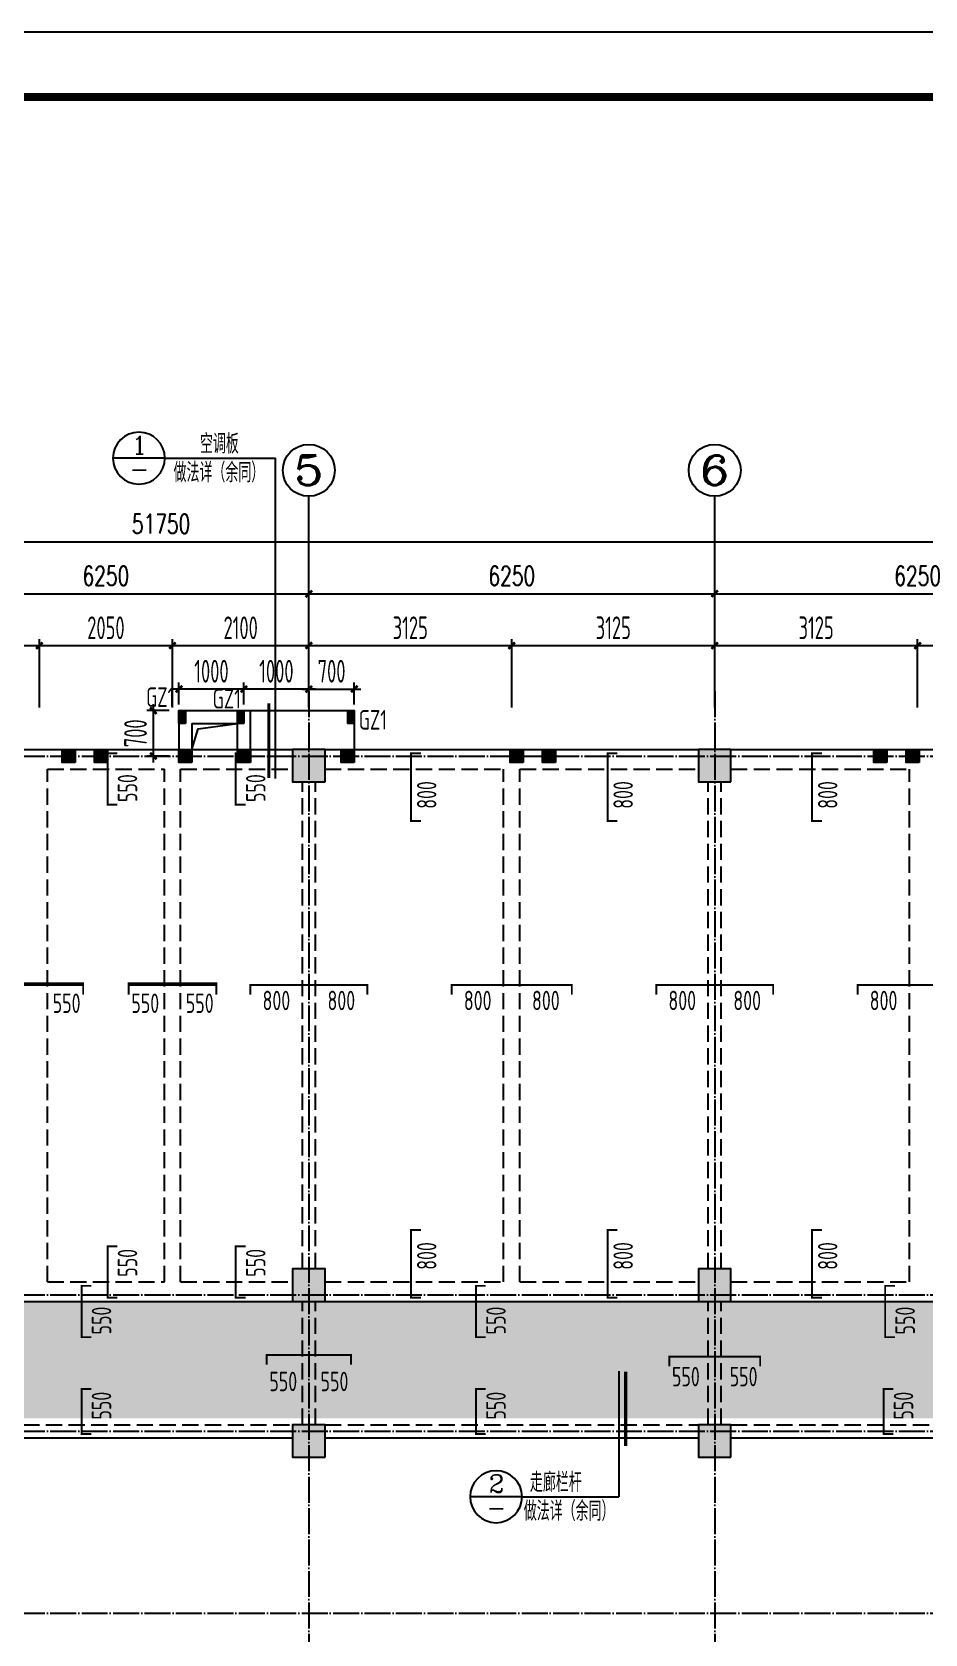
# Model space of a CAD drawing. Extents: x 139600 to 234074, y -135459 to 284050.
# Drawn here: x 173988 to 187738, y 118379 to 143050 of the extents above; entities that cross this region are included whole.
import ezdxf
from ezdxf.enums import TextEntityAlignment as Align

# ---------------------------------------------------------------- set-up
doc = ezdxf.new("R2010")
doc.units = 0
doc.header["$LTSCALE"] = 100
for name, pattern in [('DASHED', [0.75, 0.5, -0.25]), ('DOTE', [2.42, 2, -0.2, 0.02, -0.2]), ('HIDDEN', [7, 5, -2])]:
    doc.linetypes.add(name, pattern=pattern)
doc.layers.get('0').update_dxf_attribs({"linetype": 'CONTINUOUS'})
doc.layers.get('Defpoints').update_dxf_attribs({"linetype": 'CONTINUOUS'})
for name, color, linetype in [('AXIS', 3, 'CONTINUOUS'), ('AXIS_TEXT', 7, 'CONTINUOUS'), ('BEAM', 4, 'DASHED'), ('BEAM_CON', 4, 'CONTINUOUS'), ('B挑板&檐线', 6, 'CONTINUOUS'), ('B板筋标注', 7, 'CONTINUOUS'), ('B板细部尺寸标注', 9, 'CONTINUOUS'), ('COLU', 7, 'CONTINUOUS'), ('DOTE', 8, 'DOTE'), ('D大样&索引', 7, 'CONTINUOUS'), ('D洞口边线', 6, 'CONTINUOUS'), ('FSK_FREIN', 2, 'CONTINUOUS'), ('FSK_FTEXT', 4, 'CONTINUOUS'), ('GZ', 2, 'CONTINUOUS'), ('图框', 7, 'CONTINUOUS')]:
    doc.layers.add(name, color=color, linetype=linetype)
doc.styles.add('_TCH_AXIS', font='COMPLEX', dxfattribs={"bigfont": 'GBCBIG'})
doc.styles.add('_TCH_DIM', font='tssdeng.shx', dxfattribs={"width": 0.7, "bigfont": '1.shx'})
doc.styles.add('_TCH_DIM_T3', font='simplex_.ttf', dxfattribs={"width": 0.705882, "bigfont": 'GBCBIG'})
doc.styles.add('BW_Rein', font='Tssdeng.shx', dxfattribs={"width": 0.7, "bigfont": 'hztxt.shx'})
doc.styles.add('COMP', font='COMPLEX', dxfattribs={"bigfont": 'hztxt'})
doc.styles.add('COMPLEX', font='COMPLEX')
doc.styles.add('TSSD_Dimension', font='tssdeng.shx', dxfattribs={"width": 0.62, "bigfont": '1.shx'})
doc.styles.add('TSSD_Rein', font='Tssdeng.shx', dxfattribs={"width": 0.7, "bigfont": '1.shx'})
doc.dimstyles.new('_TCH_ARCH&&100', dxfattribs={"dimtxt": 297.5, "dimasz": 100, "dimexe": 250, "dimexo": 300, "dimgap": 126.25, "dimtad": 1, "dimdec": 0, "dimzin": 0, "dimdsep": 46, "dimtxsty": '_TCH_DIM_T3', "dimblk": 'ARCHTICK', "dimcen": 0.09, "dimclrt": 7, "dimazin": 2, "dimtfac": 1, "dimtdec": 0, "dimtix": 1, "dimtmove": 2, "dimatfit": 3, "dimfxl": 1, "dimtolj": 1, "dimtzin": 0, "dimarcsym": 0})
doc.dimstyles.new('TSSD_100_100', dxfattribs={"dimtxt": 350, "dimasz": 100, "dimexe": 100, "dimexo": 250, "dimgap": 100, "dimtad": 1, "dimdec": 0, "dimzin": 0, "dimdsep": 46, "dimtxsty": 'TSSD_Dimension', "dimblk": 'ARCHTICK', "dimblk1": 'ARCHTICK', "dimblk2": 'ARCHTICK', "dimcen": 0, "dimdle": 100, "dimclrt": 7, "dimadec": 0, "dimazin": 0, "dimtfac": 1, "dimtdec": 0, "dimtix": 1, "dimtmove": 2, "dimatfit": 3, "dimfxl": 1, "dimtolj": 1, "dimtzin": 0, "dimarcsym": 0})
doc.dimstyles.new('TSSD_100_100$0', dxfattribs={"dimtxt": 350, "dimasz": 150, "dimexe": 100, "dimexo": 50, "dimgap": 100, "dimtad": 1, "dimdec": 0, "dimzin": 0, "dimdsep": 46, "dimtxsty": 'TSSD_Rein', "dimblk": 'OBLIQUE', "dimcen": 0, "dimdle": 100, "dimclrt": 7, "dimadec": 0, "dimazin": 0, "dimtfac": 1, "dimtdec": 0, "dimtix": 1, "dimtmove": 2, "dimatfit": 3, "dimfxl": 250, "dimtolj": 1, "dimtzin": 0, "dimarcsym": 0})

# ---------------------------------------------------------------- blocks, each defined once
blk = doc.blocks.new('_AXISO')
blk.add_circle((0, 0), 0.5)
at = {"layer": 'AXIS_TEXT', "style": 'COMPLEX', "width": 1.041667}
blk.add_attdef('A', text='', height=0.56, dxfattribs=at).set_placement((-0.25, -0.28), (0.25, -0.28), align=Align.FIT)
blk = doc.blocks.new('_ArchTick')
at = {"color": 0, "linetype": 'ByBlock', "const_width": 0.4}
blk.add_lwpolyline([(-0.5, -0.5), (0.5, 0.5)], dxfattribs=at)
blk = doc.blocks.new('*D275')
at = {"layer": 'AXIS', "color": 0, "lineweight": -2}
for p, q in [((172000, 133200), (172000, 134650)), ((178250, 133200), (178250, 134650)), ((172000, 134400), (178250, 134400))]:
    blk.add_line(p, q, dxfattribs=at)
at = {"layer": 'Defpoints', "color": 0}
for p in [(178250, 134400), (172000, 132900), (178250, 132900)]:
    blk.add_point(p, dxfattribs=at)
at = {"layer": 'AXIS', "color": 0, "lineweight": -2, "xscale": 100, "yscale": 100, "zscale": 100, "rotation": 180}
blk.add_blockref('_ArchTick', (172000, 134400), dxfattribs=at)
at = {"layer": 'AXIS', "color": 0, "lineweight": -2, "xscale": 100, "yscale": 100, "zscale": 100}
blk.add_blockref('_ArchTick', (178250, 134400), dxfattribs=at)
at = {"layer": 'AXIS', "color": 7, "insert": (175125, 134675), "char_height": 297.5, "attachment_point": 5, "style": '_TCH_DIM_T3'}
blk.add_mtext('\\A1;6250', dxfattribs=at)
blk = doc.blocks.new('*D276')
at = {"layer": 'AXIS', "color": 0, "lineweight": -2}
for p, q in [((178250, 133200), (178250, 134650)), ((184500, 133200), (184500, 134650)), ((178250, 134400), (184500, 134400))]:
    blk.add_line(p, q, dxfattribs=at)
at = {"layer": 'Defpoints', "color": 0}
for p in [(184500, 134400), (178250, 132900), (184500, 132900)]:
    blk.add_point(p, dxfattribs=at)
at = {"layer": 'AXIS', "color": 0, "lineweight": -2, "xscale": 100, "yscale": 100, "zscale": 100, "rotation": 180}
blk.add_blockref('_ArchTick', (178250, 134400), dxfattribs=at)
at = {"layer": 'AXIS', "color": 0, "lineweight": -2, "xscale": 100, "yscale": 100, "zscale": 100}
blk.add_blockref('_ArchTick', (184500, 134400), dxfattribs=at)
at = {"layer": 'AXIS', "color": 7, "insert": (181375, 134675), "char_height": 297.5, "attachment_point": 5, "style": '_TCH_DIM_T3'}
blk.add_mtext('\\A1;6250', dxfattribs=at)
blk = doc.blocks.new('*D277')
at = {"layer": 'AXIS', "color": 0, "lineweight": -2}
for p, q in [((184500, 133200), (184500, 134650)), ((190750, 133200), (190750, 134650)), ((184500, 134400), (190750, 134400))]:
    blk.add_line(p, q, dxfattribs=at)
at = {"layer": 'Defpoints', "color": 0}
for p in [(190750, 134400), (184500, 132900), (190750, 132900)]:
    blk.add_point(p, dxfattribs=at)
at = {"layer": 'AXIS', "color": 0, "lineweight": -2, "xscale": 100, "yscale": 100, "zscale": 100, "rotation": 180}
blk.add_blockref('_ArchTick', (184500, 134400), dxfattribs=at)
at = {"layer": 'AXIS', "color": 0, "lineweight": -2, "xscale": 100, "yscale": 100, "zscale": 100}
blk.add_blockref('_ArchTick', (190750, 134400), dxfattribs=at)
at = {"layer": 'AXIS', "color": 7, "insert": (187625, 134675), "char_height": 297.5, "attachment_point": 5, "style": '_TCH_DIM_T3'}
blk.add_mtext('\\A1;6250', dxfattribs=at)
blk = doc.blocks.new('*D285')
at = {"layer": 'AXIS', "color": 0, "lineweight": -2}
for p, q in [((150100, 133200), (150100, 135450)), ((201850, 133200), (201850, 135450)), ((150100, 135200), (201850, 135200))]:
    blk.add_line(p, q, dxfattribs=at)
at = {"layer": 'Defpoints', "color": 0}
for p in [(201850, 135200), (150100, 132900), (201850, 132900)]:
    blk.add_point(p, dxfattribs=at)
at = {"layer": 'AXIS', "color": 0, "lineweight": -2, "xscale": 100, "yscale": 100, "zscale": 100, "rotation": 180}
blk.add_blockref('_ArchTick', (150100, 135200), dxfattribs=at)
at = {"layer": 'AXIS', "color": 0, "lineweight": -2, "xscale": 100, "yscale": 100, "zscale": 100}
blk.add_blockref('_ArchTick', (201850, 135200), dxfattribs=at)
at = {"layer": 'AXIS', "color": 7, "insert": (175975, 135475), "char_height": 297.5, "attachment_point": 5, "style": '_TCH_DIM_T3'}
blk.add_mtext('\\A1;51750', dxfattribs=at)
blk = doc.blocks.new('*D262')
at = {"layer": 'B板细部尺寸标注', "color": 0, "lineweight": -2}
for p, q in [((181275, 133600), (184600, 133600)), ((181375, 132645), (181375, 133700)), ((184500, 132645), (184500, 133700))]:
    blk.add_line(p, q, dxfattribs=at)
at = {"layer": 'Defpoints', "color": 0}
for p in [(184500, 133600), (181375, 132395), (184500, 132395)]:
    blk.add_point(p, dxfattribs=at)
at = {"layer": 'B板细部尺寸标注', "color": 0, "lineweight": -2, "xscale": 100, "yscale": 100, "zscale": 100, "rotation": 180}
blk.add_blockref('_ArchTick', (181375, 133600), dxfattribs=at)
at = {"layer": 'B板细部尺寸标注', "color": 0, "lineweight": -2, "xscale": 100, "yscale": 100, "zscale": 100}
blk.add_blockref('_ArchTick', (184500, 133600), dxfattribs=at)
at = {"layer": 'B板细部尺寸标注', "color": 7, "insert": (182938, 133875), "char_height": 350, "attachment_point": 5, "style": 'TSSD_Dimension'}
blk.add_mtext('\\A1;3125', dxfattribs=at)
blk = doc.blocks.new('*D263')
at = {"layer": 'B板细部尺寸标注', "color": 0, "lineweight": -2}
for p, q in [((178150, 133600), (181475, 133600)), ((178250, 132645), (178250, 133700)), ((181375, 132645), (181375, 133700))]:
    blk.add_line(p, q, dxfattribs=at)
at = {"layer": 'Defpoints', "color": 0}
for p in [(181375, 133600), (178250, 132395), (181375, 132395)]:
    blk.add_point(p, dxfattribs=at)
at = {"layer": 'B板细部尺寸标注', "color": 0, "lineweight": -2, "xscale": 100, "yscale": 100, "zscale": 100, "rotation": 180}
blk.add_blockref('_ArchTick', (178250, 133600), dxfattribs=at)
at = {"layer": 'B板细部尺寸标注', "color": 0, "lineweight": -2, "xscale": 100, "yscale": 100, "zscale": 100}
blk.add_blockref('_ArchTick', (181375, 133600), dxfattribs=at)
at = {"layer": 'B板细部尺寸标注', "color": 7, "insert": (179812, 133875), "char_height": 350, "attachment_point": 5, "style": 'TSSD_Dimension'}
blk.add_mtext('\\A1;3125', dxfattribs=at)
blk = doc.blocks.new('*D264')
at = {"layer": 'B板细部尺寸标注', "color": 0, "lineweight": -2}
for p, q in [((187525, 133600), (190850, 133600)), ((187625, 132645), (187625, 133700)), ((190750, 132645), (190750, 133700))]:
    blk.add_line(p, q, dxfattribs=at)
at = {"layer": 'Defpoints', "color": 0}
for p in [(190750, 133600), (187625, 132395), (190750, 132395)]:
    blk.add_point(p, dxfattribs=at)
at = {"layer": 'B板细部尺寸标注', "color": 0, "lineweight": -2, "xscale": 100, "yscale": 100, "zscale": 100, "rotation": 180}
blk.add_blockref('_ArchTick', (187625, 133600), dxfattribs=at)
at = {"layer": 'B板细部尺寸标注', "color": 0, "lineweight": -2, "xscale": 100, "yscale": 100, "zscale": 100}
blk.add_blockref('_ArchTick', (190750, 133600), dxfattribs=at)
at = {"layer": 'B板细部尺寸标注', "color": 7, "insert": (189188, 133875), "char_height": 350, "attachment_point": 5, "style": 'TSSD_Dimension'}
blk.add_mtext('\\A1;3125', dxfattribs=at)
blk = doc.blocks.new('*D265')
at = {"layer": 'B板细部尺寸标注', "color": 0, "lineweight": -2}
for p, q in [((184400, 133600), (187725, 133600)), ((184500, 132645), (184500, 133700)), ((187625, 132645), (187625, 133700))]:
    blk.add_line(p, q, dxfattribs=at)
at = {"layer": 'Defpoints', "color": 0}
for p in [(187625, 133600), (184500, 132395), (187625, 132395)]:
    blk.add_point(p, dxfattribs=at)
at = {"layer": 'B板细部尺寸标注', "color": 0, "lineweight": -2, "xscale": 100, "yscale": 100, "zscale": 100, "rotation": 180}
blk.add_blockref('_ArchTick', (184500, 133600), dxfattribs=at)
at = {"layer": 'B板细部尺寸标注', "color": 0, "lineweight": -2, "xscale": 100, "yscale": 100, "zscale": 100}
blk.add_blockref('_ArchTick', (187625, 133600), dxfattribs=at)
at = {"layer": 'B板细部尺寸标注', "color": 7, "insert": (186062, 133875), "char_height": 350, "attachment_point": 5, "style": 'TSSD_Dimension'}
blk.add_mtext('\\A1;3125', dxfattribs=at)
blk = doc.blocks.new('*D306')
at = {"layer": 'B板细部尺寸标注', "color": 0, "lineweight": -2}
for p, q in [((174000, 133600), (176250, 133600)), ((174100, 132645), (174100, 133700)), ((176150, 132645), (176150, 133700))]:
    blk.add_line(p, q, dxfattribs=at)
at = {"layer": 'Defpoints', "color": 0}
for p in [(176150, 133600), (174100, 132395), (176150, 132395)]:
    blk.add_point(p, dxfattribs=at)
at = {"layer": 'B板细部尺寸标注', "color": 0, "lineweight": -2, "xscale": 100, "yscale": 100, "zscale": 100, "rotation": 180}
blk.add_blockref('_ArchTick', (174100, 133600), dxfattribs=at)
at = {"layer": 'B板细部尺寸标注', "color": 0, "lineweight": -2, "xscale": 100, "yscale": 100, "zscale": 100}
blk.add_blockref('_ArchTick', (176150, 133600), dxfattribs=at)
at = {"layer": 'B板细部尺寸标注', "color": 7, "insert": (175125, 133875), "char_height": 350, "attachment_point": 5, "style": 'TSSD_Dimension'}
blk.add_mtext('\\A1;2050', dxfattribs=at)
blk = doc.blocks.new('*D307')
at = {"layer": 'B板细部尺寸标注', "color": 0, "lineweight": -2}
for p, q in [((171900, 133600), (174200, 133600)), ((172000, 132645), (172000, 133700)), ((174100, 132645), (174100, 133700))]:
    blk.add_line(p, q, dxfattribs=at)
at = {"layer": 'Defpoints', "color": 0}
for p in [(174100, 133600), (172000, 132395), (174100, 132395)]:
    blk.add_point(p, dxfattribs=at)
at = {"layer": 'B板细部尺寸标注', "color": 0, "lineweight": -2, "xscale": 100, "yscale": 100, "zscale": 100, "rotation": 180}
blk.add_blockref('_ArchTick', (172000, 133600), dxfattribs=at)
at = {"layer": 'B板细部尺寸标注', "color": 0, "lineweight": -2, "xscale": 100, "yscale": 100, "zscale": 100}
blk.add_blockref('_ArchTick', (174100, 133600), dxfattribs=at)
at = {"layer": 'B板细部尺寸标注', "color": 7, "insert": (173050, 133875), "char_height": 350, "attachment_point": 5, "style": 'TSSD_Dimension'}
blk.add_mtext('\\A1;2100', dxfattribs=at)
blk = doc.blocks.new('*D309')
at = {"layer": 'B板细部尺寸标注', "color": 0, "lineweight": -2}
for p, q in [((176050, 133600), (178350, 133600)), ((176150, 132645), (176150, 133700)), ((178250, 132645), (178250, 133700))]:
    blk.add_line(p, q, dxfattribs=at)
at = {"layer": 'Defpoints', "color": 0}
for p in [(178250, 133600), (176150, 132395), (178250, 132395)]:
    blk.add_point(p, dxfattribs=at)
at = {"layer": 'B板细部尺寸标注', "color": 0, "lineweight": -2, "xscale": 100, "yscale": 100, "zscale": 100, "rotation": 180}
blk.add_blockref('_ArchTick', (176150, 133600), dxfattribs=at)
at = {"layer": 'B板细部尺寸标注', "color": 0, "lineweight": -2, "xscale": 100, "yscale": 100, "zscale": 100}
blk.add_blockref('_ArchTick', (178250, 133600), dxfattribs=at)
at = {"layer": 'B板细部尺寸标注', "color": 7, "insert": (177200, 133875), "char_height": 350, "attachment_point": 5, "style": 'TSSD_Dimension'}
blk.add_mtext('\\A1;2100', dxfattribs=at)
blk = doc.blocks.new('A$C000F6301')
at = {"layer": 'D大样&索引', "color": 6}
blk.add_line((0, 0), (800, 0), dxfattribs=at)
blk.add_circle((400, 0), 400, dxfattribs=at)
blk = doc.blocks.new('A2+1_2')
at = {"layer": '图框'}
blk.add_lwpolyline([(0, 0), (89100, 0), (89100, 42000), (0, 42000)], close=True, dxfattribs=at)
at = {"layer": '图框', "const_width": 120}
blk.add_lwpolyline([(2500, 1000), (88100, 1000), (88100, 41000), (2500, 41000)], close=True, dxfattribs=at)
blk = doc.blocks.new('*D1733')
at = {"layer": 'B板细部尺寸标注', "color": 0, "lineweight": -2}
for p, q in [((176100, 132600), (175756, 132600)), ((175856, 131800), (175856, 132700)), ((176100, 131900), (175756, 131900))]:
    blk.add_line(p, q, dxfattribs=at)
at = {"layer": 'Defpoints', "color": 0}
for p in [(175856, 132600), (176350, 132600), (176350, 131900)]:
    blk.add_point(p, dxfattribs=at)
at = {"layer": 'B板细部尺寸标注', "color": 0, "lineweight": -2, "xscale": 100, "yscale": 100, "zscale": 100}
for p, rotation in [((175856, 132600), 90), ((175856, 131900), 270)]:
    blk.add_blockref('_ArchTick', p, dxfattribs=dict(at, rotation=rotation))
at = {"layer": 'B板细部尺寸标注', "color": 7, "insert": (175581, 132250), "char_height": 350, "attachment_point": 5, "rotation": 90, "style": 'TSSD_Dimension'}
blk.add_mtext('\\A1;700', dxfattribs=at)
blk = doc.blocks.new('*D1734')
at = {"layer": 'B板细部尺寸标注', "color": 0, "lineweight": -2}
for p, q in [((178250, 132693), (178250, 133031)), ((178950, 132693), (178950, 133031)), ((178150, 132931), (179050, 132931))]:
    blk.add_line(p, q, dxfattribs=at)
at = {"layer": 'Defpoints', "color": 0}
for p in [(178950, 132931), (178250, 132443), (178950, 132443)]:
    blk.add_point(p, dxfattribs=at)
at = {"layer": 'B板细部尺寸标注', "color": 0, "lineweight": -2, "xscale": 100, "yscale": 100, "zscale": 100, "rotation": 180}
blk.add_blockref('_ArchTick', (178250, 132931), dxfattribs=at)
at = {"layer": 'B板细部尺寸标注', "color": 0, "lineweight": -2, "xscale": 100, "yscale": 100, "zscale": 100}
blk.add_blockref('_ArchTick', (178950, 132931), dxfattribs=at)
at = {"layer": 'B板细部尺寸标注', "color": 7, "insert": (178600, 133206), "char_height": 350, "attachment_point": 5, "style": 'TSSD_Dimension'}
blk.add_mtext('\\A1;700', dxfattribs=at)
blk = doc.blocks.new('*D1735')
at = {"layer": 'B板细部尺寸标注', "color": 0, "lineweight": -2}
for p, q in [((177250, 132693), (177250, 133031)), ((178250, 132693), (178250, 133031)), ((178350, 132931), (177150, 132931))]:
    blk.add_line(p, q, dxfattribs=at)
at = {"layer": 'Defpoints', "color": 0}
for p in [(177250, 132931), (177250, 132443), (178250, 132443)]:
    blk.add_point(p, dxfattribs=at)
at = {"layer": 'B板细部尺寸标注', "color": 0, "lineweight": -2, "xscale": 100, "yscale": 100, "zscale": 100, "rotation": 180}
blk.add_blockref('_ArchTick', (177250, 132931), dxfattribs=at)
at = {"layer": 'B板细部尺寸标注', "color": 0, "lineweight": -2, "xscale": 100, "yscale": 100, "zscale": 100}
blk.add_blockref('_ArchTick', (178250, 132931), dxfattribs=at)
at = {"layer": 'B板细部尺寸标注', "color": 7, "insert": (177750, 133206), "char_height": 350, "attachment_point": 5, "style": 'TSSD_Dimension'}
blk.add_mtext('\\A1;1000', dxfattribs=at)
blk = doc.blocks.new('*D1736')
at = {"layer": 'B板细部尺寸标注', "color": 0, "lineweight": -2}
for p, q in [((176250, 132693), (176250, 133031)), ((177250, 132693), (177250, 133031)), ((177350, 132931), (176150, 132931))]:
    blk.add_line(p, q, dxfattribs=at)
at = {"layer": 'Defpoints', "color": 0}
for p in [(176250, 132931), (176250, 132443), (177250, 132443)]:
    blk.add_point(p, dxfattribs=at)
at = {"layer": 'B板细部尺寸标注', "color": 0, "lineweight": -2, "xscale": 100, "yscale": 100, "zscale": 100, "rotation": 180}
blk.add_blockref('_ArchTick', (176250, 132931), dxfattribs=at)
at = {"layer": 'B板细部尺寸标注', "color": 0, "lineweight": -2, "xscale": 100, "yscale": 100, "zscale": 100}
blk.add_blockref('_ArchTick', (177250, 132931), dxfattribs=at)
at = {"layer": 'B板细部尺寸标注', "color": 7, "insert": (176750, 133206), "char_height": 350, "attachment_point": 5, "style": 'TSSD_Dimension'}
blk.add_mtext('\\A1;1000', dxfattribs=at)
blk = doc.blocks.new('GZ')
at = {"layer": 'GZ'}
blk.add_hatch(color=252, dxfattribs=at).paths.add_polyline_path([(200, 0), (0, 0), (0, 200), (200, 200)])
at = {"layer": 'GZ', "color": 2}
blk.add_lwpolyline([(200, 0), (0, 0), (0, 200), (200, 200)], close=True, dxfattribs=at)
blk = doc.blocks.new('GZ1')
at = {"layer": 'GZ'}
blk.add_hatch(color=252, dxfattribs=at).paths.add_polyline_path([(100, 200), (0, 200), (0, 0), (100, 0)])
at = {"layer": 'GZ', "color": 2}
blk.add_lwpolyline([(100, 0), (0, 0), (0, 200), (100, 200)], close=True, dxfattribs=at)
blk = doc.blocks.new('A$C7B5C40C7')
at = {"layer": 'GZ'}
for name, p in [('GZ1', (26250, 400)), ('GZ1', (27150, 400)), ('GZ1', (28850, 400)), ('GZ', (24450, -200)), ('GZ', (24950, -200)), ('GZ', (31350, -200)), ('GZ', (31850, -200)), ('GZ', (36950, -200)), ('GZ', (37450, -200)), ('GZ', (26250, -200)), ('GZ', (27150, -200)), ('GZ', (28750, -200))]:
    blk.add_blockref(name, p, dxfattribs=at)
at = {"layer": 'GZ', "color": 2, "style": '_TCH_DIM', "width": 0.705882}
for p in [(25744, 657), (26769, 632), (29019, 307)]:
    blk.add_text('GZ1', height=300, dxfattribs=at).set_placement(p)

msp = doc.modelspace()

# ---------------------------------------------------------------- hatches: boundary and pattern name
at = {"layer": 'B板筋标注'}
h = msp.add_hatch(dxfattribs=at)
h.set_pattern_fill('CROSS', color=6, scale=50, style=0)
h.set_pattern_definition([(0, (150000, 235000), (317.5, 317.5), [158.75, -476.25]), (90, (150079.38, 234920.62), (-317.5, 317.5), [158.75, -476.25])])
h.paths.add_polyline_path([(150300, 121700), (190650, 121700), (190650, 121500), (201750, 121500), (201750, 123500), (197750, 123500), (197750, 123800), (190950, 123800), (190950, 123500), (150300, 123500)])
at = {"layer": 'COLU'}
for points in [[(178500, 131500), (178500, 132000), (178000, 132000), (178000, 131500)], [(184750, 131500), (184750, 132000), (184250, 132000), (184250, 131500)], [(178500, 123500), (178500, 124000), (178000, 124000), (178000, 123500)], [(184750, 123500), (184750, 124000), (184250, 124000), (184250, 123500)], [(178500, 121100), (178500, 121600), (178000, 121600), (178000, 121100)], [(184750, 121100), (184750, 121600), (184250, 121600), (184250, 121100)]]:
    msp.add_hatch(color=251, dxfattribs=at).paths.add_polyline_path(points)

# ---------------------------------------------------------------- linework, layer by layer
at = {"layer": 'AXIS'}
for p, q in [((178250, 132900), (178250, 135900)), ((184500, 132900), (184500, 135900))]:
    msp.add_line(p, q, dxfattribs=at)
at = {"layer": 'BEAM', "linetype": 'HIDDEN', "ltscale": 0.5}
for p, q in [((174225, 123800), (174225, 131700)), ((174225, 131700), (176025, 131700)), ((176025, 123800), (176025, 131700)), ((176275, 123800), (176275, 131700)), ((176275, 131700), (178000, 131700)), ((178150, 124000), (178150, 131500)), ((178350, 124000), (178350, 131500)), ((178500, 131700), (181250, 131700)), ((181250, 123800), (181250, 131700)), ((181500, 123800), (181500, 131700)), ((181500, 131700), (184250, 131700)), ((184400, 124000), (184400, 131500)), ((184600, 124000), (184600, 131500)), ((184750, 131700), (187500, 131700)), ((187500, 123800), (187500, 131700)), ((174225, 123800), (176025, 123800)), ((176275, 123800), (178000, 123800)), ((178500, 123800), (181250, 123800)), ((181500, 123800), (184250, 123800)), ((184750, 123800), (187500, 123800)), ((178150, 121600), (178150, 123500)), ((178350, 121600), (178350, 123500)), ((184400, 121600), (184400, 123500)), ((184600, 121600), (184600, 123500)), ((172100, 121600), (178000, 121600)), ((178500, 121600), (184250, 121600)), ((184750, 121600), (190650, 121600))]:
    msp.add_line(p, q, dxfattribs=at)
at = {"layer": 'BEAM_CON'}
for p, q in [((176250, 132600), (177350, 132600)), ((176250, 132600), (176250, 132000)), ((177350, 132000), (177350, 132600)), ((176450, 132400), (177150, 132400)), ((176450, 132400), (176450, 132000)), ((177150, 132000), (177150, 132400)), ((172250, 132000), (176250, 132000)), ((176450, 132000), (177150, 132000)), ((177350, 132000), (178000, 132000)), ((178500, 132000), (184250, 132000)), ((184750, 132000), (188750, 132000)), ((172250, 123500), (178000, 123500)), ((178500, 123500), (184250, 123500)), ((184750, 123500), (190650, 123500)), ((172100, 121400), (178000, 121400)), ((178500, 121400), (184250, 121400)), ((184750, 121400), (190650, 121400))]:
    msp.add_line(p, q, dxfattribs=at)
at = {"layer": 'B挑板&檐线'}
msp.add_lwpolyline([(177350, 132000), (177350, 132600), (178950, 132600), (178950, 132000)], dxfattribs=at)
at = {"layer": 'COLU'}
for points in [[(178500, 131500), (178500, 132000), (178000, 132000), (178000, 131500)], [(184750, 131500), (184750, 132000), (184250, 132000), (184250, 131500)], [(178500, 123500), (178500, 124000), (178000, 124000), (178000, 123500)], [(184750, 123500), (184750, 124000), (184250, 124000), (184250, 123500)], [(178500, 121100), (178500, 121600), (178000, 121600), (178000, 121100)], [(184750, 121100), (184750, 121600), (184250, 121600), (184250, 121100)]]:
    msp.add_lwpolyline(points, close=True, dxfattribs=at)
at = {"layer": 'DOTE', "ltscale": 2}
for p, q in [((178250, 132900), (178250, 117400)), ((184500, 132900), (184500, 117400)), ((149100, 131900), (203300, 131900)), ((149100, 123600), (203300, 123600)), ((149100, 121500), (203300, 121500)), ((149100, 118700), (203300, 118700))]:
    msp.add_line(p, q, dxfattribs=at)
at = {"layer": 'D大样&索引', "color": 6}
for p, q in [((176033.1, 136487.5), (177738.2, 136487.5)), ((177738.2, 131553.4), (177738.2, 136487.5)), ((183025.4, 122426.6), (183025.4, 120492.5)), ((181533.1, 120492.5), (183025.4, 120492.5))]:
    msp.add_line(p, q, dxfattribs=at)
at = {"layer": 'D大样&索引', "color": 6, "const_width": 50}
for points in [[(177634.3, 132708.9), (177634.3, 131563.7)], [(183129.3, 121271.1), (183129.3, 122416.3)]]:
    msp.add_lwpolyline(points, dxfattribs=at)
at = {"layer": 'D洞口边线'}
msp.add_lwpolyline([(176450, 132000), (176545.8, 132320.8), (177150, 132400)], dxfattribs=at)
at = {"layer": 'FSK_FREIN', "const_width": 30}
for points in [[(175300, 131150), (175150, 131150), (175150, 131940), (175300, 131940)], [(177275, 131150), (177125, 131150), (177125, 131940), (177275, 131940)], [(179975, 130900), (179825, 130900), (179825, 131940), (179975, 131940)], [(183000, 130900), (182850, 130900), (182850, 131940), (183000, 131940)], [(186150, 130900), (186000, 130900), (186000, 131940), (186150, 131940)], [(173425, 128250), (173425, 128400), (174775, 128400), (174775, 128250)], [(173425, 128225), (173425, 128375), (174775, 128375), (174775, 128225)], [(175475, 128250), (175475, 128400), (176825, 128400), (176825, 128250)], [(175475, 128225), (175475, 128375), (176825, 128375), (176825, 128225)], [(177350, 128225), (177350, 128375), (179150, 128375), (179150, 128225)], [(180450, 128225), (180450, 128375), (182300, 128375), (182300, 128225)], [(183600, 128225), (183600, 128375), (185400, 128375), (185400, 128225)], [(186700, 128225), (186700, 128375), (188550, 128375), (188550, 128225)], [(179975, 123560), (179825, 123560), (179825, 124600), (179975, 124600)], [(183000, 123560), (182850, 123560), (182850, 124600), (183000, 124600)], [(186150, 123560), (186000, 123560), (186000, 124600), (186150, 124600)], [(175300, 123560), (175150, 123560), (175150, 124350), (175300, 124350)], [(177275, 123560), (177125, 123560), (177125, 124350), (177275, 124350)], [(174900, 122950), (174750, 122950), (174750, 123740), (174900, 123740)], [(180975, 122950), (180825, 122950), (180825, 123740), (180975, 123740)], [(187275, 122950), (187125, 122950), (187125, 123740), (187275, 123740)], [(177600, 122525), (177600, 122675), (178900, 122675), (178900, 122525)], [(183800, 122500), (183800, 122650), (185200, 122650), (185200, 122500)], [(174900, 121460), (174750, 121460), (174750, 122150), (174900, 122150)], [(180975, 121460), (180825, 121460), (180825, 122150), (180975, 122150)], [(187250, 121460), (187100, 121460), (187100, 122150), (187250, 122150)]]:
    msp.add_lwpolyline(points, dxfattribs=at)

# ---------------------------------------------------------------- block references
msp.add_blockref('A2+1_2', (139600, 101050))
at = {"layer": 'AXIS'}
ref = msp.add_blockref('_AXISO', (178250, 136300), dxfattribs=dict(at, xscale=800, yscale=800, zscale=800))
ref.add_attrib('A', '5', dxfattribs={"layer": 'AXIS_TEXT', "height": 452.5, "style": '_TCH_AXIS', "width": 1.5}).set_placement((178023.7, 136073.7), (178476.3, 136073.7), align=Align.FIT)
ref = msp.add_blockref('_AXISO', (184500, 136300), dxfattribs=dict(at, xscale=800, yscale=800, zscale=800))
ref.add_attrib('A', '6', dxfattribs={"layer": 'AXIS_TEXT', "height": 452.5, "style": '_TCH_AXIS', "width": 1.5}).set_placement((184273.7, 136073.7), (184726.3, 136073.7), align=Align.FIT)
at = {"layer": 'D大样&索引', "xscale": -1}
for p in [(176033.1, 136487.5), (181533.1, 120492.5)]:
    msp.add_blockref('A$C000F6301', p, dxfattribs=at)
at = {"layer": 'GZ'}
msp.add_blockref('A$C7B5C40C7', (150000, 132000), dxfattribs=at)

# ---------------------------------------------------------------- texts
at = {"layer": 'D大样&索引', "color": 6, "style": 'COMP'}
for s, p in [('1', (175640.5, 136551.2)), ('-', (175638.3, 136182.9)), ('2', (181140.5, 120556.2)), ('-', (181138.3, 120187.9))]:
    msp.add_text(s, height=275, dxfattribs=at).set_placement(p, align=Align.CENTER)
at = {"layer": 'D大样&索引', "color": 6, "style": 'TSSD_Rein', "width": 0.7}
for s, p in [('空调板', (176572.8, 136558.2)), ('做法详（余同）', (176166.6, 136116.3)), ('走廊栏杆', (181654.5, 120563.2)), ('做法详（余同）', (181560, 120121.3))]:
    msp.add_text(s, height=300, dxfattribs=at).set_placement(p)
at = {"layer": 'FSK_FTEXT', "style": 'BW_Rein', "width": 0.7}
for p in [(175307.5, 131620), (177282.5, 131620), (174907.5, 123420), (180982.5, 123420), (187282.5, 123420)]:
    msp.add_text('550', height=300, rotation=90, dxfattribs=at).set_placement(p, align=Align.TOP_RIGHT)
for p in [(179915, 131300), (182940, 131300), (186090, 131300), (179915, 124200), (182940, 124200), (186090, 124200)]:
    msp.add_text('800', height=300, rotation=90, dxfattribs=at).set_placement(p, align=Align.TOP_CENTER)
for p in [(174305, 128242.5), (176355, 128242.5), (178430, 122417.5), (184730, 122492.5)]:
    msp.add_text('550', height=300, dxfattribs=at).set_placement(p, align=Align.TOP_LEFT)
for p in [(175945, 128242.5), (178070, 122417.5), (184270, 122492.5)]:
    msp.add_text('550', height=300, dxfattribs=at).set_placement(p, align=Align.TOP_RIGHT)
for p in [(177750, 128285), (177750, 128285), (178750, 128285), (180850, 128285), (181900, 128285), (184000, 128285), (185000, 128285), (187100, 128285)]:
    msp.add_text('800', height=300, dxfattribs=at).set_placement(p, align=Align.TOP_CENTER)
for p in [(175307.5, 123880), (177282.5, 123880), (174907.5, 121680), (180982.5, 121680), (187257.5, 121680)]:
    msp.add_text('550', height=300, rotation=90, dxfattribs=at).set_placement(p, align=Align.TOP_LEFT)

# ---------------------------------------------------------------- dimensions: what is measured, and where the dimension line sits
at = {"layer": 'AXIS'}
for p1, p2, distance, picture, middle in [((150100, 132900), (201850, 132900), 2300, '*D285', (175975, 135475)), ((172000, 132900), (178250, 132900), 1500, '*D275', (175125, 134675)), ((178250, 132900), (184500, 132900), 1500, '*D276', (181375, 134675)), ((184500, 132900), (190750, 132900), 1500, '*D277', (187625, 134675))]:
    dim = msp.add_aligned_dim(p1=p1, p2=p2, distance=distance, dimstyle='_TCH_ARCH&&100', dxfattribs=at)
    dim.commit()
    dim.dimension.update_dxf_attribs({"geometry": picture, "text_midpoint": middle})
at = {"layer": 'B板细部尺寸标注'}
for base, p1, p2, picture, middle in [((174100, 133600), (172000, 132394.9), (174100, 132394.9), '*D307', (173050, 133875)), ((176150, 133600), (174100, 132394.9), (176150, 132394.9), '*D306', (175125, 133875)), ((178250, 133600), (176150, 132394.9), (178250, 132394.9), '*D309', (177200, 133875)), ((181375, 133600), (178250, 132394.9), (181375, 132394.9), '*D263', (179812.5, 133875)), ((184500, 133600), (181375, 132394.9), (184500, 132394.9), '*D262', (182937.5, 133875)), ((187625, 133600), (184500, 132394.9), (187625, 132394.9), '*D265', (186062.5, 133875)), ((190750, 133600), (187625, 132394.9), (190750, 132394.9), '*D264', (189187.5, 133875)), ((178950, 132930.7), (178250, 132442.7), (178950, 132442.7), '*D1734', (178600, 133205.7))]:
    dim = msp.add_linear_dim(base=base, p1=p1, p2=p2, dimstyle='TSSD_100_100', dxfattribs=at)
    dim.commit()
    dim.dimension.update_dxf_attribs({"geometry": picture, "text_midpoint": middle})
for base, p1, p2, picture, middle in [((176250, 132930.7), (177250, 132442.7), (176250, 132442.7), '*D1736', (176750, 133205.7)), ((177250, 132930.7), (178250, 132442.7), (177250, 132442.7), '*D1735', (177750, 133205.7))]:
    dim = msp.add_linear_dim(base=base, p1=p1, p2=p2, dimstyle='TSSD_100_100$0', override={"dimasz": 100, "dimexo": 250, "dimtxsty": 'TSSD_Dimension', "dimblk": 'ArchTick', "dimblk1": 'ArchTick', "dimblk2": 'ArchTick'}, dxfattribs=at)
    dim.commit()
    dim.dimension.update_dxf_attribs({"geometry": picture, "text_midpoint": middle})
dim = msp.add_linear_dim(base=(175856.2, 132600), p1=(176350.5, 131900), p2=(176350.5, 132600), angle=90, dimstyle='TSSD_100_100', dxfattribs=at)
dim.commit()
dim.dimension.update_dxf_attribs({"geometry": '*D1733', "text_midpoint": (175581.2, 132250)})

doc.saveas('drawing.dxf')
